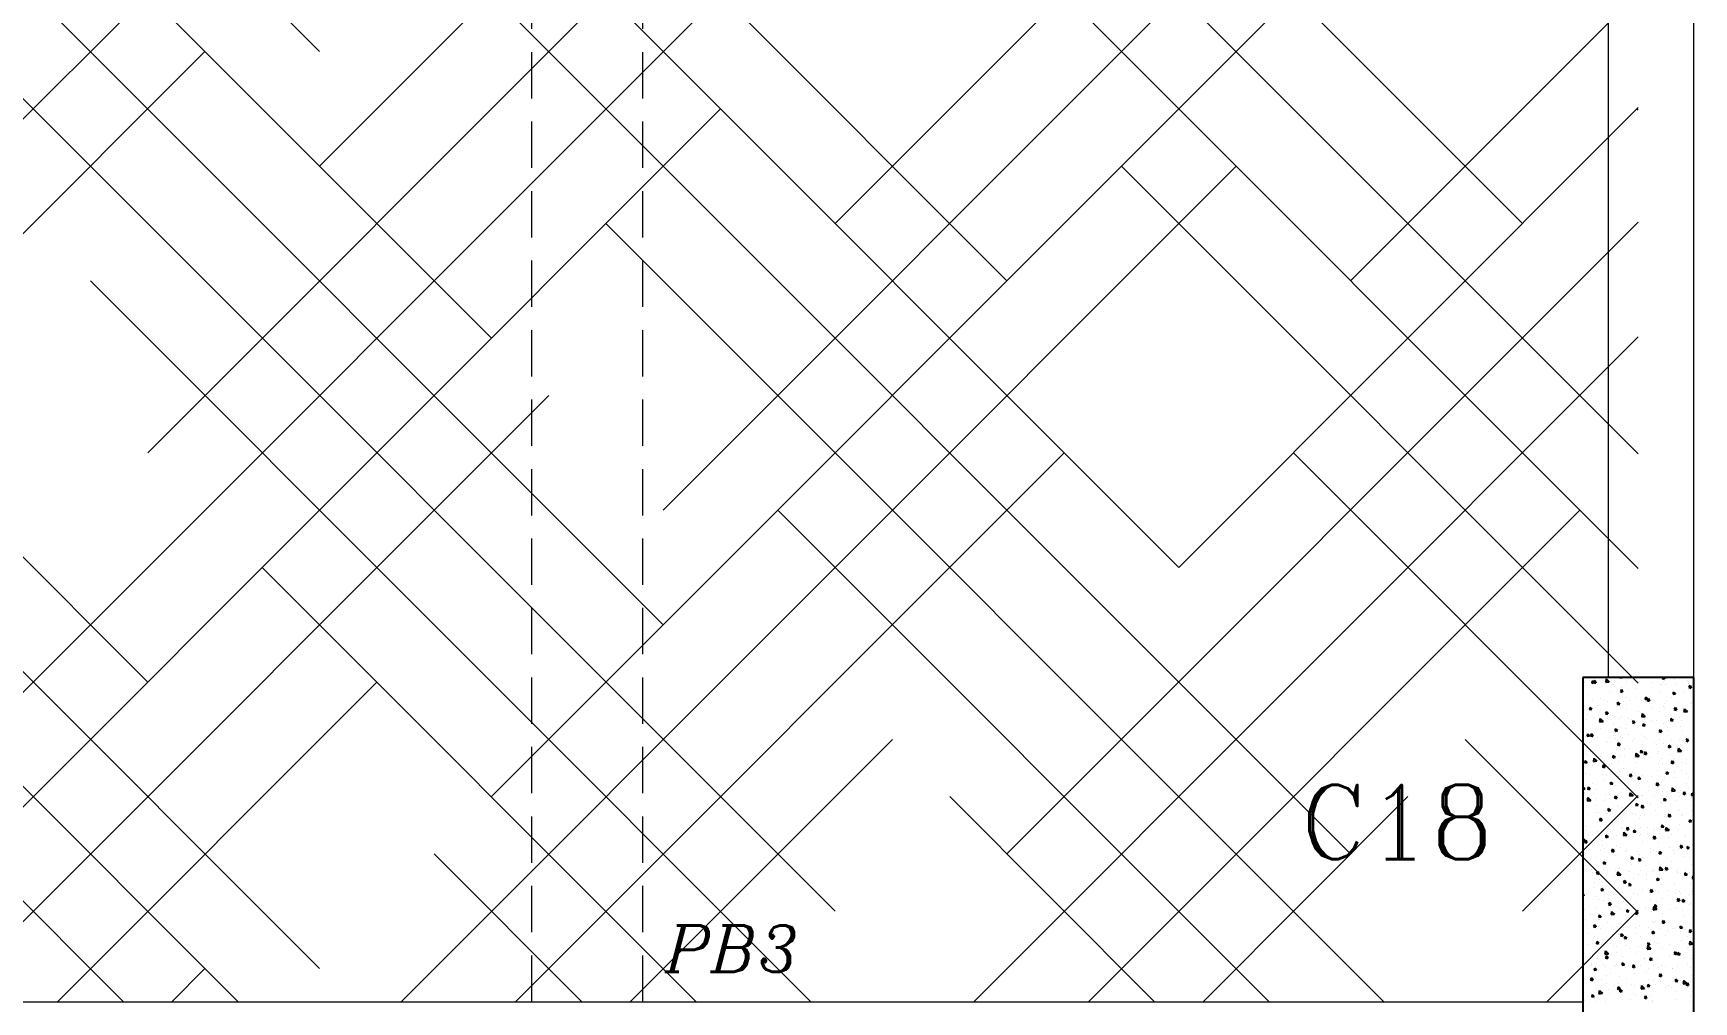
# Model space of a CAD drawing. Header units: millimetres. Extents: x 331487 to 517269, y 198509 to 399936.
# Drawn here: x 410411 to 414895, y 395004 to 397618 of the extents above; entities that cross this region are included whole.
import ezdxf

# ---------------------------------------------------------------- set-up
doc = ezdxf.new("R2010")
doc.units = ezdxf.units.MM
doc.header["$MEASUREMENT"] = 0
doc.linetypes.add('DASHED', pattern=[0.75, 0.5, -0.25])
doc.linetypes.add('DASHED2', pattern=[0.375, 0.25, -0.125])
doc.layers.add('9th_Sunk', color=251, linetype='DASHED', lineweight=5)
doc.layers.add('BEAM', color=1, linetype='Continuous', lineweight=5)
doc.layers.add('COLUMN', color=6, linetype='Continuous')
doc.styles.add('ITALICC', font='italicc', dxfattribs={"height": 0.3})
doc.styles.add('RC', font='romanc.shx', dxfattribs={"height": 200})

msp = doc.modelspace()

# ---------------------------------------------------------------- linework, layer by layer
at = {"layer": '9th_Sunk', "linetype": 'Continuous'}
for p, q in [((411184.3, 397568.2), (409216, 399536.5)), ((411184.3, 397258.8), (413462, 399536.5)), ((414432.6, 397104.1), (412000.2, 399536.5)), ((413040.5, 396949.5), (410565.6, 399424.3)), ((411648.3, 396794.8), (409173.5, 399269.7)), ((412576.4, 397104.1), (414745.1, 399272.9)), ((410720.3, 396485.4), (413195.1, 398960.3)), ((412112.4, 396330.8), (414587.3, 398805.6)), ((414745.1, 396482.2), (412421.7, 398805.6)), ((413504.5, 396176.1), (411029.6, 398650.9)), ((412112.4, 396021.4), (409637.5, 398496.3)), ((410720.3, 395866.7), (408245.4, 398341.6)), ((408864.1, 395866.7), (411339, 398341.6)), ((410256.2, 395712), (412731.1, 398186.9)), ((411648.3, 395557.4), (414123.2, 398032.2)), ((414745.1, 396172.9), (412885.8, 398032.2)), ((413968.5, 395402.7), (411493.7, 397877.5)), ((412576.4, 395248), (410101.5, 397722.9)), ((413968.5, 396949.5), (414745.1, 397726.1)), ((408400.1, 395093.3), (410874.9, 397568.2)), ((411184.3, 395093.3), (408709.4, 397568.2)), ((409857.6, 395004), (412267.1, 397413.5)), ((413504.5, 396176.1), (414745.1, 397416.7)), ((414745.1, 397410.3), (414741.9, 397413.5)), ((411404.4, 395004), (413659.2, 397258.8)), ((414745.1, 395863.5), (413349.8, 397258.8)), ((413040.5, 395402.7), (414745.1, 397107.3)), ((414057.8, 395004), (411957.7, 397104.1)), ((412511, 395004), (410565.6, 396949.5)), ((410964.2, 395004), (409173.5, 396794.8)), ((412951.2, 395004), (414745.1, 396798)), ((410166.9, 395004), (411803, 396640.1)), ((411713.7, 395004), (413195.1, 396485.4)), ((414745.1, 395554.2), (413813.9, 396485.4)), ((413748.5, 395004), (412421.7, 396330.8)), ((413260.5, 395004), (414587.3, 396330.8)), ((412201.7, 395004), (411029.6, 396176.1)), ((410654.9, 395004), (409637.5, 396021.4)), ((410476.3, 395004), (411339, 395866.7)), ((412023.1, 395004), (412731.1, 395712)), ((414745.1, 395244.8), (414277.9, 395712)), ((413439.1, 395004), (412885.8, 395557.4)), ((413569.9, 395004), (414123.2, 395557.4)), ((414432.6, 395248), (414745.1, 395560.5)), ((411892.3, 395004), (411493.7, 395402.7)), ((414498, 395004), (414745.1, 395251.2)), ((410785.7, 395004), (410874.9, 395093.3))]:
    msp.add_line(p, q, dxfattribs=at)
at = {"layer": 'BEAM', "linetype": 'DASHED2', "ltscale": 500}
for p, q in [((411757.6, 395004), (411757.6, 399536.5)), ((412057.6, 395004), (412057.6, 399536.5))]:
    msp.add_line(p, q, dxfattribs=at)
at = {"layer": 'BEAM', "ltscale": 750}
for p, q in [((414665.1, 395879), (414665.1, 399536.5)), ((414895.1, 395879), (414895.1, 399536.5)), ((409070.1, 395004), (411757.6, 395004)), ((411757.6, 395004), (414595.1, 395004))]:
    msp.add_line(p, q, dxfattribs=at)
at = {"layer": 'COLUMN'}
for p, q in [((414595.1, 395879), (414595.1, 394679)), ((414895.1, 395879), (414595.1, 395879)), ((414895.1, 394679), (414895.1, 395879))]:
    msp.add_line(p, q, dxfattribs=at)
at = {"layer": 'COLUMN', "color": 2, "linetype": 'Continuous'}
for p, q in [((414599.4, 395865.5), (414599.4, 395865.5)), ((414614.4, 395872), (414614.4, 395872)), ((414620.4, 395869.8), (414619.9, 395863.8)), ((414619.9, 395863.8), (414626.2, 395865)), ((414620.4, 395869.8), (414626.2, 395865)), ((414627.8, 395870.6), (414624.4, 395865.7)), ((414624.4, 395865.7), (414630.5, 395863.6)), ((414627.1, 395866.5), (414627.1, 395866.5)), ((414627.8, 395870.6), (414630.5, 395863.6)), ((414647.7, 395870.7), (414647.7, 395870.7)), ((414658.6, 395874.9), (414657.2, 395866)), ((414657.2, 395866), (414666.7, 395867.1)), ((414658.6, 395874.9), (414666.7, 395867.1)), ((414661.5, 395878.1), (414661.5, 395878.1)), ((414664, 395867.1), (414664, 395867.1)), ((414677.4, 395859.5), (414677.4, 395859.5)), ((414681, 395869.5), (414681, 395869.5)), ((414695.3, 395879), (414695.1, 395877.7)), ((414695.1, 395877.7), (414701.4, 395878.9)), ((414697.7, 395876.8), (414697.7, 395876.8)), ((414701, 395851.7), (414701, 395851.7)), ((414701.2, 395879), (414701.4, 395878.9)), ((414714.3, 395868.3), (414714.3, 395868.3)), ((414737.1, 395850.5), (414737.1, 395850.5)), ((414747.6, 395867.1), (414747.6, 395867.1)), ((414780.8, 395865.9), (414780.8, 395865.9)), ((414804, 395859.2), (414804, 395859.2)), ((414807.7, 395861), (414807.7, 395861)), ((414811.3, 395879), (414809.7, 395876.7)), ((414809.7, 395876.7), (414815.7, 395874.7)), ((414814.1, 395879), (414815.7, 395874.7)), ((414814.1, 395864.7), (414814.1, 395864.7)), ((414819, 395861.2), (414819, 395861.2)), ((414842.1, 395872.6), (414842.1, 395872.6)), ((414847.4, 395863.4), (414847.4, 395863.4)), ((414878.3, 395871.3), (414878.3, 395871.3)), ((414880.7, 395862.2), (414880.7, 395862.2)), ((414885.6, 395857.3), (414882.2, 395852.4)), ((414882.2, 395852.4), (414888.3, 395850.3)), ((414885.6, 395857.3), (414888.3, 395850.3)), ((414596, 395829.6), (414596, 395829.6)), ((414597.2, 395812.1), (414597.2, 395812.1)), ((414599.3, 395804.6), (414599.3, 395804.6)), ((414610.6, 395833.2), (414610.6, 395833.2)), ((414621.4, 395820.6), (414621.4, 395820.6)), ((414642.4, 395821.3), (414642.4, 395821.3)), ((414654.7, 395819.4), (414654.7, 395819.4)), ((414661.7, 395813.7), (414661.7, 395813.7)), ((414666.5, 395840.2), (414666.5, 395840.2)), ((414688, 395818.2), (414688, 395818.2)), ((414689.4, 395812), (414688.9, 395806)), ((414688.9, 395806), (414695.1, 395807.2)), ((414689.4, 395812), (414695.1, 395807.1)), ((414700.3, 395846.3), (414696.9, 395841.3)), ((414696.9, 395841.3), (414703, 395839.3)), ((414700.3, 395846.3), (414703, 395839.3)), ((414701.4, 395826.1), (414701.4, 395826.1)), ((414706, 395813.9), (414706, 395813.9)), ((414709.4, 395825.2), (414709.4, 395825.2)), ((414714.8, 395847.2), (414714.8, 395847.2)), ((414721.3, 395817), (414721.3, 395817)), ((414740.4, 395825.4), (414740.4, 395825.4)), ((414754.6, 395815.7), (414754.6, 395815.7)), ((414764.6, 395825.8), (414764.1, 395819.9)), ((414764.1, 395819.9), (414770.3, 395821)), ((414764.6, 395825.8), (414770.3, 395821)), ((414765.9, 395827.8), (414765.9, 395827.8)), ((414769, 395821.1), (414769, 395821.1)), ((414772.8, 395822), (414769.4, 395817)), ((414769.4, 395817), (414775.5, 395815)), ((414772.8, 395822), (414775.5, 395815)), ((414776.6, 395824.2), (414776.6, 395824.2)), ((414787.9, 395814.5), (414787.9, 395814.5)), ((414805.5, 395840.2), (414805.5, 395840.2)), ((414816.7, 395807.9), (414816.7, 395807.9)), ((414821.2, 395813.3), (414821.2, 395813.3)), ((414836, 395824.9), (414836, 395824.9)), ((414839.8, 395839.7), (414839.3, 395833.7)), ((414839.3, 395833.7), (414845.6, 395834.9)), ((414839.8, 395839.7), (414845.6, 395834.9)), ((414847.1, 395834.7), (414847.1, 395834.7)), ((414854.5, 395812.1), (414854.5, 395812.1)), ((414870.1, 395841.8), (414870.1, 395841.8)), ((414881.6, 395846.3), (414881.6, 395846.3)), ((414886.6, 395808.4), (414886.6, 395808.4)), ((414887.8, 395810.9), (414887.8, 395810.9)), ((414604.2, 395766.7), (414604.2, 395766.7)), ((414608.3, 395779.8), (414608.3, 395779.8)), ((414614.2, 395798.1), (414613.6, 395792.1)), ((414613.6, 395792.1), (414619.9, 395793.3)), ((414614.2, 395798.1), (414619.9, 395793.3)), ((414627.8, 395770.1), (414627.8, 395770.1)), ((414635.4, 395803.3), (414635.4, 395803.3)), ((414638.7, 395778.3), (414638.7, 395778.3)), ((414642, 395768.2), (414640.6, 395759.3)), ((414640.6, 395759.3), (414650.1, 395760.4)), ((414642, 395768.2), (414650.1, 395760.4)), ((414652.4, 395763), (414652.4, 395763)), ((414660, 395786.6), (414656.7, 395781.6)), ((414656.7, 395781.6), (414662.7, 395779.6)), ((414659.4, 395760.4), (414659.4, 395760.4)), ((414660, 395786.6), (414662.7, 395779.6)), ((414661.1, 395768.9), (414661.1, 395768.9)), ((414674.8, 395777), (414674.8, 395777)), ((414687.4, 395801.2), (414687.4, 395801.2)), ((414694.4, 395767.7), (414694.4, 395767.7)), ((414699.1, 395772.8), (414699.1, 395772.8)), ((414712.5, 395793.8), (414712.5, 395793.8)), ((414719.4, 395766.9), (414719.4, 395766.9)), ((414727.7, 395766.4), (414727.7, 395766.4)), ((414732.5, 395762.3), (414729.2, 395757.3)), ((414732.5, 395762.3), (414735.2, 395755.3)), ((414745.4, 395787.6), (414745.4, 395787.6)), ((414756, 395781.4), (414754.6, 395772.5)), ((414754.6, 395772.5), (414764.1, 395773.6)), ((414756, 395781.4), (414764.1, 395773.6)), ((414761, 395765.2), (414761, 395765.2)), ((414763.6, 395774.4), (414763.6, 395774.4)), ((414779, 395762.7), (414779, 395762.7)), ((414779.9, 395799.1), (414779.9, 395799.1)), ((414784.8, 395761.3), (414784.8, 395761.3)), ((414794.3, 395764), (414794.3, 395764)), ((414803.3, 395786.8), (414803.3, 395786.8)), ((414814, 395800.9), (414814, 395800.9)), ((414816, 395797.9), (414816, 395797.9)), ((414819.3, 395772.8), (414819.3, 395772.8)), ((414827.6, 395762.8), (414827.6, 395762.8)), ((414833.5, 395768), (414833, 395762)), ((414833, 395762), (414839.3, 395763.2)), ((414833.5, 395768), (414839.3, 395763.2)), ((414845.3, 395797.6), (414842, 395792.7)), ((414842, 395792.7), (414848, 395790.6)), ((414845.3, 395797.6), (414848, 395790.6)), ((414846, 395766.6), (414846, 395766.6)), ((414855.4, 395771.6), (414855.4, 395771.6)), ((414860.9, 395761.6), (414860.9, 395761.6)), ((414867.8, 395788.4), (414867.8, 395788.4)), ((414869.9, 395794.7), (414868.6, 395785.8)), ((414868.6, 395785.8), (414878.1, 395786.9)), ((414869.9, 395794.7), (414878.1, 395786.9)), ((414894.2, 395760.4), (414894.2, 395760.4)), ((414602.1, 395719.4), (414602.1, 395719.4)), ((414606.1, 395726.5), (414606.1, 395726.5)), ((414607.9, 395726.4), (414607.4, 395720.4)), ((414607.4, 395720.4), (414613.6, 395721.5)), ((414607.9, 395726.4), (414613.6, 395721.5)), ((414619.8, 395726.9), (414616.4, 395722)), ((414616.4, 395722), (414622.4, 395719.9)), ((414619.8, 395726.9), (414622.4, 395719.9)), ((414635.3, 395718.2), (414635.3, 395718.2)), ((414643.7, 395740.4), (414643.7, 395740.4)), ((414668.6, 395716.9), (414668.6, 395716.9)), ((414678.1, 395752), (414678.1, 395752)), ((414683.1, 395740.2), (414682.6, 395734.3)), ((414682.6, 395734.3), (414688.8, 395735.4)), ((414683.1, 395740.2), (414688.9, 395735.4)), ((414696.8, 395719.4), (414696.8, 395719.4)), ((414697.4, 395742.9), (414697.4, 395742.9)), ((414701.9, 395715.7), (414701.9, 395715.7)), ((414710.3, 395740.5), (414710.3, 395740.5)), ((414714.3, 395750.7), (414714.3, 395750.7)), ((414717.6, 395725.7), (414717.6, 395725.7)), ((414729.2, 395757.3), (414735.2, 395755.3)), ((414753.7, 395724.4), (414753.7, 395724.4)), ((414758.3, 395754.1), (414757.8, 395748.1)), ((414757.8, 395748.1), (414764.1, 395749.3)), ((414758.3, 395754.1), (414764.1, 395749.3)), ((414761.4, 395721), (414761.4, 395721)), ((414801, 395733.4), (414801, 395733.4)), ((414805.1, 395738), (414801.7, 395733)), ((414801.7, 395733), (414807.7, 395731)), ((414805.1, 395738), (414807.7, 395731)), ((414814.5, 395754.5), (414814.5, 395754.5)), ((414824, 395742.6), (414824, 395742.6)), ((414824.3, 395735), (414824.3, 395735)), ((414858.7, 395746.5), (414858.7, 395746.5)), ((414865.6, 395735), (414865.6, 395735)), ((414894.9, 395745.2), (414894.9, 395745.2)), ((414602.8, 395708.8), (414602.8, 395708.8)), ((414603.8, 395673.1), (414603.8, 395673.1)), ((414612.6, 395703.6), (414612.6, 395703.6)), ((414615.8, 395678.5), (414615.8, 395678.5)), ((414652, 395677.3), (414652, 395677.3)), ((414657.2, 395707), (414657.2, 395707)), ((414662.4, 395704.7), (414662.4, 395704.7)), ((414683.1, 395714.1), (414683.1, 395714.1)), ((414692.3, 395702.6), (414688.9, 395697.6)), ((414688.9, 395697.6), (414695, 395695.6)), ((414692.3, 395702.6), (414695, 395695.6)), ((414707.4, 395684.6), (414707.4, 395684.6)), ((414708, 395687.1), (414708, 395687.1)), ((414722.6, 395687.8), (414722.6, 395687.8)), ((414729.4, 395708.5), (414729.4, 395708.5)), ((414735.2, 395714.5), (414735.2, 395714.5)), ((414739.4, 395674.7), (414738.1, 395665.8)), ((414739.4, 395674.7), (414747.5, 395666.9)), ((414752.1, 395682.4), (414751.5, 395676.4)), ((414751.5, 395676.4), (414757.8, 395677.6)), ((414752.1, 395682.4), (414757.8, 395677.6)), ((414757, 395699.4), (414757, 395699.4)), ((414764.8, 395678.3), (414761.4, 395673.3)), ((414761.4, 395673.3), (414767.5, 395671.3)), ((414764.8, 395678.3), (414767.5, 395671.3)), ((414768.5, 395713.3), (414768.5, 395713.3)), ((414789.1, 395704.4), (414789.1, 395704.4)), ((414793.2, 395698.1), (414793.2, 395698.1)), ((414796.5, 395673.1), (414796.5, 395673.1)), ((414798.8, 395680), (414798.8, 395680)), ((414801.8, 395712.1), (414801.8, 395712.1)), ((414812.2, 395701.1), (414812.2, 395701.1)), ((414827.3, 395696.3), (414826.7, 395690.3)), ((414826.7, 395690.3), (414833, 395691.4)), ((414827.3, 395696.3), (414833, 395691.4)), ((414832.6, 395671.8), (414832.6, 395671.8)), ((414834.1, 395684.3), (414834.1, 395684.3)), ((414835.1, 395710.9), (414835.1, 395710.9)), ((414853.4, 395688), (414852, 395679.1)), ((414852, 395679.1), (414861.5, 395680.2)), ((414853.4, 395688), (414861.5, 395680.2)), ((414856, 395708.2), (414856, 395708.2)), ((414863.3, 395681.6), (414863.3, 395681.6)), ((414863.7, 395708.6), (414863.7, 395708.6)), ((414868.4, 395709.6), (414868.4, 395709.6)), ((414877.6, 395713.6), (414874.2, 395708.6)), ((414874.2, 395708.7), (414880.3, 395706.6)), ((414877.6, 395713.6), (414880.3, 395706.6)), ((414601.6, 395654.6), (414601.1, 395648.7)), ((414601.1, 395648.7), (414607.4, 395649.8)), ((414601.6, 395654.6), (414607.4, 395649.8)), ((414609.1, 395668), (414609.1, 395668)), ((414612.8, 395650.5), (414612.8, 395650.5)), ((414620.8, 395640.7), (414620.8, 395640.7)), ((414625.5, 395661.4), (414624.1, 395652.5)), ((414624.1, 395652.5), (414633.6, 395653.7)), ((414625.5, 395661.4), (414633.6, 395653.7)), ((414642.4, 395666.8), (414642.4, 395666.8)), ((414652, 395642.9), (414648.7, 395637.9)), ((414648.7, 395637.9), (414654.7, 395635.9)), ((414652, 395642.9), (414654.7, 395635.9)), ((414654.9, 395653.6), (414654.9, 395653.6)), ((414655.3, 395652.2), (414655.3, 395652.2)), ((414672.4, 395646.4), (414672.4, 395646.4)), ((414675.7, 395665.6), (414675.7, 395665.6)), ((414676.8, 395668.5), (414676.3, 395662.5)), ((414676.3, 395662.5), (414682.6, 395663.7)), ((414676.8, 395668.5), (414682.6, 395663.7)), ((414691.4, 395651), (414691.4, 395651)), ((414694.6, 395666), (414694.6, 395666)), ((414694.7, 395625.9), (414694.7, 395625.9)), ((414705.8, 395633.7), (414705.8, 395633.7)), ((414709, 395664.4), (414709, 395664.4)), ((414717.4, 395626.3), (414717.4, 395626.3)), ((414738.1, 395665.8), (414747.6, 395666.9)), ((414739.4, 395650.2), (414739.4, 395650.2)), ((414742.3, 395663.2), (414742.3, 395663.2)), ((414759.1, 395667.6), (414759.1, 395667.6)), ((414762, 395661.5), (414762, 395661.5)), ((414775.5, 395662), (414775.5, 395662)), ((414796.5, 395626.6), (414796.5, 395626.6)), ((414799.1, 395646.1), (414799.1, 395646.1)), ((414801.4, 395635.2), (414801.4, 395635.2)), ((414808.8, 395660.7), (414808.8, 395660.7)), ((414810, 395647.7), (414810, 395647.7)), ((414837.3, 395653.9), (414833.9, 395649)), ((414833.9, 395649), (414840, 395646.9)), ((414835.9, 395646.8), (414835.9, 395646.8)), ((414837.3, 395653.9), (414840, 395646.9)), ((414842.1, 395659.5), (414842.1, 395659.5)), ((414844.1, 395626), (414844.1, 395626)), ((414861.1, 395628.2), (414861.1, 395628.2)), ((414866, 395649.9), (414866, 395649.9)), ((414872, 395645.5), (414872, 395645.5)), ((414875.4, 395658.3), (414875.4, 395658.3)), ((414595.3, 395582.9), (414595.1, 395580.6)), ((414595.3, 395582.9), (414601.1, 395578.1)), ((414601.6, 395619.7), (414601.6, 395619.7)), ((414611.7, 395583.2), (414608.4, 395578.2)), ((414611.7, 395583.2), (414614.4, 395576.2)), ((414615.5, 395617.5), (414615.5, 395617.5)), ((414622.8, 395592.2), (414622.8, 395592.2)), ((414648.8, 395616.3), (414648.8, 395616.3)), ((414652.7, 395600.2), (414652.7, 395600.2)), ((414660.3, 395614.4), (414660.3, 395614.4)), ((414670.6, 395596.8), (414670, 395590.8)), ((414670, 395590.8), (414676.3, 395592)), ((414670.6, 395596.8), (414676.3, 395592)), ((414682.1, 395615.1), (414682.1, 395615.1)), ((414682.4, 395588.1), (414682.4, 395588.1)), ((414692.3, 395612.6), (414692.3, 395612.6)), ((414699.7, 395588.1), (414699.7, 395588.1)), ((414703.5, 395580.3), (414703.5, 395580.3)), ((414715.4, 395613.9), (414715.4, 395613.9)), ((414724.5, 395618.6), (414721.2, 395613.6)), ((414721.2, 395613.6), (414727.2, 395611.6)), ((414724.5, 395618.6), (414727.2, 395611.6)), ((414730.9, 395624.7), (414730.9, 395624.7)), ((414734.2, 395599.6), (414734.2, 395599.6)), ((414745.2, 395604.7), (414751.5, 395605.8)), ((414745.8, 395610.7), (414745.3, 395604.7)), ((414745.8, 395610.7), (414751.5, 395605.8)), ((414748.7, 395612.7), (414748.7, 395612.7)), ((414749.4, 395591.9), (414749.4, 395591.9)), ((414756.9, 395614.2), (414756.9, 395614.2)), ((414770.3, 395598.3), (414770.3, 395598.3)), ((414781.9, 395611.4), (414781.9, 395611.4)), ((414797, 395594.2), (414793.7, 395589.3)), ((414793.7, 395589.3), (414799.7, 395587.2)), ((414797, 395594.2), (414799.7, 395587.2)), ((414807.7, 395594.3), (414807.7, 395594.3)), ((414809.1, 395587.8), (414809.1, 395587.8)), ((414815.2, 395610.2), (414815.2, 395610.2)), ((414821, 395624.5), (414820.5, 395618.6)), ((414820.5, 395618.6), (414826.7, 395619.7)), ((414821, 395624.5), (414826.7, 395619.7)), ((414836.8, 395581.2), (414835.5, 395572.3)), ((414836.8, 395581.2), (414845, 395573.5)), ((414840.9, 395608.9), (414840.9, 395608.9)), ((414848.5, 395609), (414848.5, 395609)), ((414875.3, 395620.5), (414875.3, 395620.5)), ((414876, 395591.6), (414876, 395591.6)), ((414880.3, 395582.6), (414880.3, 395582.6)), ((414881.8, 395607.8), (414881.8, 395607.8)), ((414595.1, 395577), (414601.1, 395578.1)), ((414598, 395540.9), (414598, 395540.9)), ((414599.3, 395566.3), (414599.3, 395566.3)), ((414600.8, 395568.2), (414600.8, 395568.2)), ((414608.9, 395554.7), (414607.5, 395545.8)), ((414607.5, 395545.8), (414617, 395546.9)), ((414608.4, 395578.2), (414614.4, 395576.2)), ((414608.9, 395554.7), (414617, 395546.9)), ((414623, 395565.6), (414623, 395565.6)), ((414629.1, 395577.5), (414629.1, 395577.5)), ((414632.4, 395552.5), (414632.4, 395552.5)), ((414650.4, 395546.8), (414650.4, 395546.8)), ((414656.3, 395564.4), (414656.3, 395564.4)), ((414668.6, 395551.2), (414668.6, 395551.2)), ((414684.3, 395558.9), (414680.9, 395553.9)), ((414680.9, 395553.9), (414687, 395551.9)), ((414684.3, 395558.9), (414687, 395551.9)), ((414689.6, 395563.1), (414689.6, 395563.1)), ((414690.1, 395559.2), (414690.1, 395559.2)), ((414722.9, 395568), (414721.5, 395559.1)), ((414721.5, 395559.1), (414731, 395560.2)), ((414722.9, 395568), (414731, 395560.2)), ((414722.9, 395561.9), (414722.9, 395561.9)), ((414727.4, 395567.9), (414727.4, 395567.9)), ((414739.5, 395538.9), (414739, 395533)), ((414739.2, 395561.7), (414739.2, 395561.7)), ((414739.5, 395538.9), (414745.2, 395534.1)), ((414754.6, 395560.8), (414754.6, 395560.8)), ((414756.2, 395560.7), (414756.2, 395560.7)), ((414773.6, 395573.3), (414773.6, 395573.3)), ((414778.6, 395535.4), (414778.6, 395535.4)), ((414789.4, 395559.5), (414789.4, 395559.5)), ((414794.3, 395573.2), (414794.3, 395573.2)), ((414805.4, 395541), (414805.4, 395541)), ((414809.8, 395572), (414809.8, 395572)), ((414813.1, 395547), (414813.1, 395547)), ((414814.7, 395552.8), (414814.2, 395546.8)), ((414814.2, 395546.8), (414820.5, 395548)), ((414814.7, 395552.8), (414820.5, 395548)), ((414822.7, 395558.3), (414822.7, 395558.3)), ((414835.5, 395572.3), (414845, 395573.4)), ((414849.2, 395545.7), (414849.2, 395545.7)), ((414854.1, 395567.6), (414854.1, 395567.6)), ((414856, 395557.1), (414856, 395557.1)), ((414858.8, 395574.9), (414858.8, 395574.9)), ((414869.6, 395569.9), (414866.2, 395564.9)), ((414866.2, 395564.9), (414872.2, 395562.9)), ((414869.6, 395569.9), (414872.2, 395562.9)), ((414889.3, 395555.9), (414889.3, 395555.9)), ((414889.9, 395566.7), (414889.4, 395560.7)), ((414889.4, 395560.7), (414895.1, 395561.8)), ((414889.9, 395566.7), (414895.1, 395562.3)), ((414596.7, 395515.5), (414596.7, 395515.5)), ((414597.1, 395512.9), (414597.1, 395512.9)), ((414610.8, 395509.9), (414610.8, 395509.9)), ((414630, 395514.2), (414630, 395514.2)), ((414632.8, 395533.9), (414632.8, 395533.9)), ((414637.4, 395514.6), (414637.4, 395514.6)), ((414644, 395499.2), (414640.6, 395494.2)), ((414640.6, 395494.2), (414646.7, 395492.2)), ((414644, 395499.2), (414646.7, 395492.2)), ((414648.2, 395493.5), (414648.2, 395493.5)), ((414663.3, 395513), (414663.3, 395513)), ((414664.3, 395525.1), (414663.8, 395519.1)), ((414663.8, 395519.1), (414670, 395520.2)), ((414664.3, 395525.1), (414670, 395520.2)), ((414671.9, 395526.2), (414671.9, 395526.2)), ((414687.8, 395505.9), (414687.8, 395505.9)), ((414692.5, 395529.8), (414692.5, 395529.8)), ((414696.6, 395511.8), (414696.6, 395511.8)), ((414701.3, 395526.9), (414701.3, 395526.9)), ((414708, 395524.9), (414708, 395524.9)), ((414711.3, 395499.9), (414711.3, 395499.9)), ((414729.9, 395510.6), (414729.9, 395510.6)), ((414737.5, 395509.6), (414737.5, 395509.6)), ((414739, 395533), (414745.2, 395534.1)), ((414747.5, 395498.6), (414747.5, 395498.6)), ((414752.4, 395507.5), (414752.4, 395507.5)), ((414756.8, 395534.6), (414753.4, 395529.6)), ((414753.4, 395529.6), (414759.5, 395527.6)), ((414756.8, 395534.6), (414759.5, 395527.5)), ((414759.4, 395533.6), (414759.4, 395533.6)), ((414763.2, 395509.4), (414763.2, 395509.4)), ((414792, 395519.9), (414792, 395519.9)), ((414796.5, 395508.2), (414796.5, 395508.2)), ((414818, 395509.1), (414818, 395509.1)), ((414819.1, 395529.5), (414819.1, 395529.5)), ((414829.3, 395510.2), (414825.9, 395505.2)), ((414825.9, 395505.2), (414832, 395503.2)), ((414829.3, 395510.2), (414832, 395503.2)), ((414829.8, 395506.9), (414829.8, 395506.9)), ((414852.5, 395520.7), (414852.5, 395520.7)), ((414856.5, 395521.5), (414856.5, 395521.5)), ((414863.1, 395505.7), (414863.1, 395505.7)), ((414864.1, 395509.3), (414864.1, 395509.3)), ((414883.7, 395495), (414883.1, 395489)), ((414883.7, 395495), (414889.4, 395490.1)), ((414886, 395533.3), (414886, 395533.3)), ((414888.6, 395519.4), (414888.6, 395519.4)), ((414891.9, 395494.4), (414891.9, 395494.4)), ((414603.1, 395464.9), (414603.1, 395464.9)), ((414606.3, 395477.8), (414606.3, 395477.8)), ((414609.6, 395452.7), (414609.6, 395452.7)), ((414620.8, 395451.6), (414620.8, 395451.6)), ((414636.4, 395463.7), (414636.4, 395463.7)), ((414642.8, 395475.6), (414642.8, 395475.6)), ((414645.7, 395451.5), (414645.7, 395451.5)), ((414658, 395453.3), (414657.5, 395447.4)), ((414657.5, 395447.4), (414663.7, 395448.5)), ((414658, 395453.3), (414663.8, 395448.5)), ((414669.7, 395462.5), (414669.7, 395462.5)), ((414676.9, 395488.3), (414676.9, 395488.3)), ((414685.6, 395452.5), (414685.6, 395452.5)), ((414699, 395473.6), (414699, 395473.6)), ((414702.5, 395471.4), (414702.5, 395471.4)), ((414703, 395461.3), (414703, 395461.3)), ((414706.3, 395461.2), (414704.9, 395452.4)), ((414704.9, 395452.4), (414714.4, 395453.5)), ((414706.3, 395461.3), (414714.4, 395453.5)), ((414716.5, 395474.9), (414713.2, 395469.9)), ((414713.2, 395469.9), (414719.2, 395467.9)), ((414716.3, 395462), (414716.3, 395462)), ((414716.5, 395474.9), (414719.2, 395467.9)), ((414733.2, 395467.2), (414732.7, 395461.2)), ((414732.7, 395461.2), (414739, 395462.4)), ((414733.2, 395467.2), (414739, 395462.4)), ((414736.3, 395460.1), (414736.3, 395460.1)), ((414747.5, 395451.3), (414747.5, 395451.3)), ((414750.1, 395454.1), (414750.1, 395454.1)), ((414750.8, 395473.6), (414750.8, 395473.6)), ((414769.4, 395475.3), (414769.4, 395475.3)), ((414769.6, 395458.9), (414769.6, 395458.9)), ((414789, 395450.5), (414785.7, 395445.6)), ((414785.7, 395445.6), (414791.7, 395443.5)), ((414786.9, 395472.3), (414786.9, 395472.3)), ((414789, 395450.5), (414791.7, 395443.5)), ((414789.8, 395466.5), (414789.8, 395466.5)), ((414790.2, 395447.3), (414790.2, 395447.3)), ((414802.9, 395457.6), (414802.9, 395457.6)), ((414803.2, 395487.6), (414803.2, 395487.6)), ((414808.4, 395481.1), (414807.9, 395475.1)), ((414807.9, 395475.1), (414814.2, 395476.3)), ((414808.4, 395481.1), (414814.2, 395476.3)), ((414820.3, 395474.5), (414818.9, 395465.6)), ((414818.9, 395465.6), (414828.4, 395466.7)), ((414820.3, 395474.5), (414828.4, 395466.7)), ((414826.4, 395446), (414826.4, 395446)), ((414829.1, 395471.1), (414829.1, 395471.1)), ((414836.2, 395456.4), (414836.2, 395456.4)), ((414854.3, 395468.1), (414854.3, 395468.1)), ((414857.5, 395482.8), (414857.5, 395482.8)), ((414869.5, 395455.2), (414869.5, 395455.2)), ((414874.1, 395451), (414874.1, 395451)), ((414883.1, 395489), (414889.4, 395490.1)), ((414893.9, 395480.5), (414893.9, 395480.5)), ((414595.1, 395445.3), (414600.5, 395440.2)), ((414595.1, 395439.6), (414600.5, 395440.2)), ((414603.7, 395439.5), (414600.4, 395434.5)), ((414600.4, 395434.5), (414606.4, 395432.5)), ((414603.7, 395439.5), (414606.4, 395432.5)), ((414610.6, 395413), (414610.6, 395413)), ((414614.6, 395414.9), (414614.6, 395414.9)), ((414643.9, 395411.8), (414643.9, 395411.8)), ((414645.9, 395440.1), (414645.9, 395440.1)), ((414649, 395426.4), (414649, 395426.4)), ((414652.8, 395417.2), (414652.8, 395417.2)), ((414676.3, 395415.2), (414672.9, 395410.2)), ((414672.9, 395410.2), (414678.9, 395408.2)), ((414676.3, 395415.2), (414678.9, 395408.2)), ((414677.2, 395410.6), (414677.2, 395410.6)), ((414685.2, 395425.1), (414685.2, 395425.1)), ((414696.7, 395420.2), (414696.7, 395420.2)), ((414710.5, 395409.4), (414710.5, 395409.4)), ((414712.5, 395413.1), (414712.5, 395413.1)), ((414743.8, 395408.1), (414743.8, 395408.1)), ((414747.8, 395400.7), (414747.8, 395400.7)), ((414755.8, 395435.7), (414755.8, 395435.7)), ((414777.1, 395406.9), (414777.1, 395406.9)), ((414779.4, 395416.9), (414779.4, 395416.9)), ((414787.5, 395413.1), (414787.5, 395413.1)), ((414795.2, 395409.4), (414795.2, 395409.4)), ((414800.9, 395434.2), (414800.9, 395434.2)), ((414802.2, 395409.4), (414801.6, 395403.4)), ((414801.6, 395403.4), (414807.9, 395404.5)), ((414802.2, 395409.4), (414807.9, 395404.5)), ((414810.4, 395405.7), (414810.4, 395405.7)), ((414829.7, 395420.9), (414829.7, 395420.9)), ((414839.1, 395412.8), (414839.1, 395412.8)), ((414843.7, 395404.5), (414843.7, 395404.5)), ((414852, 395414.7), (414852, 395414.7)), ((414861.5, 395426.2), (414858.2, 395421.2)), ((414858.2, 395421.2), (414864.2, 395419.2)), ((414861.5, 395426.2), (414864.2, 395419.2)), ((414865.8, 395419.7), (414865.8, 395419.7)), ((414877.4, 395423.2), (414876.9, 395417.3)), ((414876.9, 395417.3), (414883.1, 395418.4)), ((414877, 395403.3), (414877, 395403.3)), ((414877.4, 395423.2), (414883.1, 395418.4)), ((414891.7, 395427.1), (414891.7, 395427.1)), ((414617.7, 395361.7), (414617.7, 395361.7)), ((414630.9, 395393.3), (414630.9, 395393.3)), ((414643.7, 395386.7), (414643.7, 395386.7)), ((414651, 395360.4), (414651, 395360.4)), ((414651.7, 395381.6), (414651.2, 395375.6)), ((414651.2, 395375.6), (414657.5, 395376.8)), ((414651.7, 395381.6), (414657.5, 395376.8)), ((414654, 395388.5), (414654, 395388.5)), ((414662.8, 395358.9), (414662.8, 395358.9)), ((414683.3, 395399.1), (414683.3, 395399.1)), ((414684.3, 395359.2), (414684.3, 395359.2)), ((414688.5, 395400.1), (414688.5, 395400.1)), ((414693.5, 395362.2), (414693.5, 395362.2)), ((414694.5, 395366.8), (414694.5, 395366.8)), ((414717.6, 395358), (414717.6, 395358)), ((414724.6, 395398.8), (414724.6, 395398.8)), ((414727, 395395.5), (414726.4, 395389.5)), ((414726.4, 395389.5), (414732.7, 395390.7)), ((414727, 395395.5), (414732.7, 395390.7)), ((414727.9, 395373.8), (414727.9, 395373.8)), ((414748.8, 395390.8), (414745.4, 395385.9)), ((414745.4, 395385.9), (414751.5, 395383.8)), ((414748.8, 395390.8), (414751.5, 395383.8)), ((414750.8, 395356.8), (414750.8, 395356.8)), ((414757.5, 395393), (414757.5, 395393)), ((414764.1, 395372.5), (414764.1, 395372.5)), ((414785.2, 395359.7), (414785.2, 395359.7)), ((414789.4, 395358.6), (414789.4, 395358.6)), ((414798.7, 395380.8), (414798.7, 395380.8)), ((414803.7, 395367.8), (414802.4, 395358.9)), ((414802.4, 395358.9), (414811.9, 395360)), ((414803.7, 395367.8), (414811.8, 395360)), ((414821.3, 395366.5), (414817.9, 395361.5)), ((414817.9, 395361.5), (414824, 395359.5)), ((414821.3, 395366.5), (414824, 395359.5)), ((414834.6, 395383.1), (414834.6, 395383.1)), ((414849.8, 395361.3), (414849.8, 395361.3)), ((414869.1, 395394.6), (414869.1, 395394.6)), ((414874.1, 395356.8), (414874.1, 395356.8)), ((414884.1, 395392.7), (414884.1, 395392.7)), ((414889.4, 395373.7), (414889.4, 395373.7)), ((414595.9, 395355.1), (414595.9, 395355.1)), ((414622.9, 395351.7), (414622.9, 395351.7)), ((414624.1, 395311.2), (414624.1, 395311.2)), ((414626.2, 395326.7), (414626.2, 395326.7)), ((414636, 395355.5), (414632.6, 395350.5)), ((414632.6, 395350.5), (414638.7, 395348.5)), ((414636, 395355.5), (414638.7, 395348.5)), ((414640.9, 395335), (414640.9, 395335)), ((414641.4, 395333.3), (414641.4, 395333.3)), ((414662.3, 395325.4), (414662.3, 395325.4)), ((414681.1, 395345.7), (414681.1, 395345.7)), ((414689.8, 395354.5), (414688.4, 395345.6)), ((414688.4, 395345.6), (414697.9, 395346.7)), ((414689.8, 395354.5), (414697.9, 395346.7)), ((414692.2, 395313.4), (414692.2, 395313.4)), ((414708.5, 395331.1), (414705.2, 395326.2)), ((414705.2, 395326.2), (414711.2, 395324.1)), ((414708.5, 395331.1), (414711.2, 395324.1)), ((414720.1, 395317.8), (414726.4, 395318.9)), ((414720.7, 395323.8), (414720.2, 395317.8)), ((414720.7, 395323.8), (414726.4, 395318.9)), ((414722.5, 395354.8), (414722.5, 395354.8)), ((414732.9, 395335.9), (414732.9, 395335.9)), ((414745.6, 395347.3), (414745.6, 395347.3)), ((414767.4, 395347.5), (414767.4, 395347.5)), ((414767.5, 395334.7), (414767.5, 395334.7)), ((414784.1, 395355.6), (414784.1, 395355.6)), ((414795.9, 395337.6), (414795.4, 395331.7)), ((414795.4, 395331.7), (414801.6, 395332.8)), ((414795.9, 395337.6), (414801.6, 395332.8)), ((414796.4, 395327.4), (414796.4, 395327.4)), ((414803.5, 395346.2), (414803.5, 395346.2)), ((414806.8, 395321.2), (414806.8, 395321.2)), ((414817.4, 395354.4), (414817.4, 395354.4)), ((414843, 395319.9), (414843, 395319.9)), ((414849.1, 395354.5), (414849.1, 395354.5)), ((414850.7, 395353.1), (414850.7, 395353.1)), ((414871.1, 395351.5), (414870.6, 395345.5)), ((414870.6, 395345.5), (414876.9, 395346.7)), ((414871.1, 395351.5), (414876.9, 395346.7)), ((414884, 395351.9), (414884, 395351.9)), ((414887.2, 395320.4), (414887.2, 395320.4)), ((414893.8, 395342.2), (414890.4, 395337.2)), ((414890.4, 395337.2), (414895.1, 395335.6)), ((414893.8, 395342.2), (414895.1, 395338.7)), ((414894.1, 395334.4), (414894.1, 395334.4)), ((414595.7, 395295.8), (414595.1, 395294.9)), ((414595.1, 395289.9), (414598.4, 395288.8)), ((414595.7, 395295.8), (414598.4, 395288.8)), ((414605.9, 395296.8), (414605.9, 395296.8)), ((414631.2, 395288.8), (414631.2, 395288.8)), ((414639.1, 395279.9), (414639.1, 395279.9)), ((414645.5, 395309.9), (414644.9, 395303.9)), ((414644.9, 395303.9), (414651.2, 395305.1)), ((414645.5, 395309.9), (414651.2, 395305.1)), ((414650.9, 395276.6), (414650.9, 395276.6)), ((414657.4, 395309.9), (414657.4, 395309.9)), ((414668.2, 395271.5), (414664.9, 395266.5)), ((414664.9, 395266.5), (414670.9, 395264.5)), ((414665.6, 395300.4), (414665.6, 395300.4)), ((414668.2, 395271.5), (414670.9, 395264.5)), ((414672.8, 395300.6), (414672.8, 395300.6)), ((414678.8, 395292.3), (414678.8, 395292.3)), ((414690.7, 395308.7), (414690.7, 395308.7)), ((414701.8, 395299.1), (414701.8, 395299.1)), ((414705.1, 395274), (414705.1, 395274)), ((414724, 395307.5), (414724, 395307.5)), ((414732.5, 395296.5), (414732.5, 395296.5)), ((414741.2, 395272.8), (414741.2, 395272.8)), ((414743.3, 395293.9), (414743.3, 395293.9)), ((414757.2, 395306.3), (414757.2, 395306.3)), ((414772.4, 395309.6), (414772.4, 395309.6)), ((414777.5, 395276.4), (414777.5, 395276.4)), ((414781, 395306.8), (414777.7, 395301.8)), ((414777.7, 395301.8), (414783.7, 395299.8)), ((414781, 395306.8), (414783.7, 395299.8)), ((414783, 395306.3), (414783, 395306.3)), ((414790.5, 395305.1), (414790.5, 395305.1)), ((414794.2, 395274), (414794.2, 395274)), ((414799.5, 395300.3), (414799.5, 395300.3)), ((414811.8, 395283.3), (414811.8, 395283.3)), ((414823.8, 395303.9), (414823.8, 395303.9)), ((414846.2, 395294.9), (414846.2, 395294.9)), ((414847.5, 395307.9), (414847.5, 395307.9)), ((414853.5, 395282.5), (414850.2, 395277.5)), ((414850.2, 395277.5), (414856.2, 395275.5)), ((414853.5, 395282.5), (414856.2, 395275.5)), ((414857.1, 395302.6), (414857.1, 395302.6)), ((414859.1, 395296.2), (414859.1, 395296.2)), ((414864.8, 395279.8), (414864.3, 395273.8)), ((414864.3, 395273.8), (414870.6, 395275)), ((414864.8, 395279.8), (414870.6, 395275)), ((414882.4, 395293.6), (414882.4, 395293.6)), ((414884.9, 395267), (414884.9, 395267)), ((414885.7, 395268.6), (414885.7, 395268.6)), ((414890.4, 395301.4), (414890.4, 395301.4)), ((414598.3, 395260.4), (414598.3, 395260.4)), ((414600.1, 395251.9), (414600.1, 395251.9)), ((414603.4, 395226.9), (414603.4, 395226.9)), ((414615.9, 395238.5), (414615.9, 395238.5)), ((414631.6, 395259.2), (414631.6, 395259.2)), ((414636.9, 395226.5), (414636.9, 395226.5)), ((414639.2, 395238.2), (414638.7, 395232.2)), ((414638.7, 395232.2), (414644.9, 395233.3)), ((414639.2, 395238.2), (414644.9, 395233.3)), ((414639.5, 395225.6), (414639.5, 395225.6)), ((414664.9, 395258), (414664.9, 395258)), ((414670.6, 395262.5), (414670.6, 395262.5)), ((414673.2, 395247.8), (414671.8, 395238.9)), ((414671.8, 395238.9), (414681.3, 395240)), ((414673.2, 395247.8), (414681.3, 395240)), ((414676.5, 395238.9), (414676.5, 395238.9)), ((414682.8, 395242.3), (414682.8, 395242.3)), ((414690, 395260), (414690, 395260)), ((414698.2, 395256.8), (414698.2, 395256.8)), ((414710.1, 395236.2), (414710.1, 395236.2)), ((414714.4, 395252), (414713.9, 395246.1)), ((414713.9, 395246.1), (414720.1, 395247.2)), ((414714.4, 395252), (414720.1, 395247.2)), ((414731.5, 395255.6), (414731.5, 395255.6)), ((414740.8, 395247.1), (414737.4, 395242.2)), ((414737.4, 395242.2), (414743.4, 395240.1)), ((414740.8, 395247.1), (414743.4, 395240.1)), ((414741.1, 395240.6), (414741.1, 395240.6)), ((414742.5, 395238.2), (414742.5, 395238.2)), ((414744.5, 395247.7), (414744.5, 395247.7)), ((414764.7, 395254.3), (414764.7, 395254.3)), ((414780.7, 395253), (414780.7, 395253)), ((414780.7, 395246.5), (414780.7, 395246.5)), ((414784, 395221.4), (414784, 395221.4)), ((414787.2, 395261.1), (414785.8, 395252.2)), ((414785.8, 395252.2), (414795.3, 395253.3)), ((414787.2, 395261.1), (414795.3, 395253.3)), ((414789.6, 395265.9), (414789.1, 395259.9)), ((414789.1, 395259.9), (414795.4, 395261.1)), ((414789.6, 395265.9), (414795.4, 395261.1)), ((414798, 395253.1), (414798, 395253.1)), ((414809.5, 395242), (414809.5, 395242)), ((414813.3, 395222.8), (414809.9, 395217.8)), ((414813.3, 395222.8), (414816, 395215.8)), ((414831.3, 395251.9), (414831.3, 395251.9)), ((414845.3, 395254.6), (414845.3, 395254.6)), ((414851.2, 395257), (414851.2, 395257)), ((414864.6, 395250.7), (414864.6, 395250.7)), ((414869.1, 395237.9), (414869.1, 395237.9)), ((414890.7, 395230.7), (414890.7, 395230.7)), ((414605.3, 395209.1), (414605.3, 395209.1)), ((414608.3, 395189), (414608.3, 395189)), ((414628, 395211.8), (414624.6, 395206.8)), ((414624.6, 395206.8), (414630.7, 395204.8)), ((414625.9, 395180.1), (414625.9, 395180.1)), ((414628, 395211.8), (414630.7, 395204.8)), ((414638.6, 395207.9), (414638.6, 395207.9)), ((414642.8, 395200.6), (414642.8, 395200.6)), ((414660.9, 395218.3), (414660.9, 395218.3)), ((414671.9, 395206.7), (414671.9, 395206.7)), ((414674.3, 395185.6), (414674.3, 395185.6)), ((414678.9, 395199.3), (414678.9, 395199.3)), ((414687.7, 395206.6), (414687.7, 395206.6)), ((414692.9, 395184), (414692.9, 395184)), ((414700.5, 395187.4), (414697.1, 395182.5)), ((414697.1, 395182.5), (414703.2, 395180.4)), ((414700.5, 395187.4), (414703.2, 395180.4)), ((414705.2, 395205.4), (414705.2, 395205.4)), ((414708.1, 395180.3), (414707.6, 395174.3)), ((414708.1, 395180.3), (414713.9, 395175.5)), ((414738.5, 395204.2), (414738.5, 395204.2)), ((414738.8, 395187.2), (414738.8, 395187.2)), ((414749.5, 395209.9), (414749.5, 395209.9)), ((414752.5, 395179.8), (414752.5, 395179.8)), ((414771.8, 395203), (414771.8, 395203)), ((414778.5, 395199.6), (414778.5, 395199.6)), ((414783.3, 395194.2), (414782.8, 395188.2)), ((414782.8, 395188.2), (414789.1, 395189.4)), ((414783.3, 395194.2), (414789.1, 395189.4)), ((414787.5, 395218), (414787.5, 395218)), ((414788.9, 395183.6), (414788.9, 395183.6)), ((414791.9, 395220.7), (414791.9, 395220.7)), ((414805.1, 395201.8), (414805.1, 395201.8)), ((414809.9, 395217.8), (414816, 395215.8)), ((414819.5, 395183.7), (414819.5, 395183.7)), ((414820.1, 395220.2), (414820.1, 395220.2)), ((414823.4, 395195.1), (414823.4, 395195.1)), ((414838.4, 395200.6), (414838.4, 395200.6)), ((414843, 395201.2), (414843, 395201.2)), ((414858.6, 395208.1), (414858, 395202.1)), ((414858, 395202.1), (414864.3, 395203.2)), ((414858.6, 395208.1), (414864.3, 395203.2)), ((414859.5, 395193.9), (414859.5, 395193.9)), ((414871.7, 395199.4), (414871.7, 395199.4)), ((414879.1, 395179.5), (414879.1, 395179.5)), ((414885.8, 395198.5), (414882.4, 395193.5)), ((414882.4, 395193.5), (414888.5, 395191.5)), ((414882.7, 395213.6), (414882.7, 395213.6)), ((414885.8, 395198.5), (414888.5, 395191.5)), ((414893.8, 395181.3), (414893.8, 395181.3)), ((414611.7, 395158.6), (414611.7, 395158.6)), ((414632.9, 395166.4), (414632.4, 395160.5)), ((414632.4, 395160.5), (414638.6, 395161.6)), ((414632.9, 395166.4), (414638.7, 395161.6)), ((414634.6, 395173.2), (414634.6, 395173.2)), ((414645, 395157.4), (414645, 395157.4)), ((414647.8, 395162.7), (414647.8, 395162.7)), ((414656.7, 395141.1), (414655.3, 395132.2)), ((414655.3, 395132.2), (414664.8, 395133.3)), ((414656.7, 395141.1), (414664.8, 395133.3)), ((414670.9, 395160), (414670.9, 395160)), ((414672, 395132.2), (414672, 395132.2)), ((414678.3, 395156.1), (414678.3, 395156.1)), ((414682.2, 395174.3), (414682.2, 395174.3)), ((414685.5, 395153.3), (414685.5, 395153.3)), ((414687.2, 395136.4), (414687.2, 395136.4)), ((414707.6, 395174.3), (414713.9, 395175.5)), ((414711.6, 395154.9), (414711.6, 395154.9)), ((414718.4, 395173), (414718.4, 395173)), ((414721.7, 395148), (414721.7, 395148)), ((414736.6, 395133.8), (414736.6, 395133.8)), ((414744.9, 395153.7), (414744.9, 395153.7)), ((414757.8, 395146.7), (414757.8, 395146.7)), ((414770.6, 395154.3), (414769.3, 395145.4)), ((414769.3, 395145.4), (414778.8, 395146.5)), ((414773, 395163.1), (414769.7, 395158.1)), ((414769.7, 395158.1), (414775.7, 395156.1)), ((414770.6, 395154.3), (414778.7, 395146.6)), ((414773, 395163.1), (414775.7, 395156.1)), ((414776.2, 395146.2), (414776.2, 395146.2)), ((414778.2, 395152.5), (414778.2, 395152.5)), ((414789.7, 395167.3), (414789.7, 395167.3)), ((414797.5, 395159.7), (414797.5, 395159.7)), ((414811.5, 395151.3), (414811.5, 395151.3)), ((414828.4, 395157.3), (414828.4, 395157.3)), ((414840.8, 395147.8), (414840.8, 395147.8)), ((414845.5, 395138.8), (414842.2, 395133.8)), ((414842.2, 395133.8), (414848.2, 395131.8)), ((414844.8, 395150.1), (414844.8, 395150.1)), ((414845.5, 395138.8), (414848.2, 395131.8)), ((414852.3, 395136.3), (414851.8, 395130.4)), ((414852.3, 395136.3), (414858, 395131.5)), ((414862.8, 395168.8), (414862.8, 395168.8)), ((414878.1, 395148.8), (414878.1, 395148.8)), ((414880.4, 395160.2), (414880.4, 395160.2)), ((414884.6, 395167.6), (414883.2, 395158.7)), ((414883.2, 395158.7), (414892.7, 395159.8)), ((414884.6, 395167.6), (414892.7, 395159.8)), ((414616.7, 395125.9), (414616.7, 395125.9)), ((414619.2, 395106.6), (414619.2, 395106.6)), ((414619.9, 395100.8), (414619.9, 395100.8)), ((414626.6, 395094.7), (414626.1, 395088.7)), ((414626.1, 395088.7), (414632.4, 395089.9)), ((414626.6, 395094.7), (414632.4, 395089.9)), ((414632.4, 395119.8), (414632.4, 395119.8)), ((414635.9, 395121.8), (414635.9, 395121.8)), ((414652.5, 395105.4), (414652.5, 395105.4)), ((414656.1, 395099.6), (414656.1, 395099.6)), ((414660.2, 395127.7), (414656.9, 395122.8)), ((414656.9, 395122.8), (414662.9, 395120.7)), ((414660.2, 395127.7), (414662.9, 395120.7)), ((414680.9, 395101.7), (414680.9, 395101.7)), ((414683.2, 395099.9), (414683.2, 395099.9)), ((414685.8, 395104.2), (414685.8, 395104.2)), ((414701.9, 395108.6), (414701.3, 395102.6)), ((414701.3, 395102.6), (414707.6, 395103.8)), ((414701.9, 395108.6), (414707.6, 395103.8)), ((414702.9, 395125.7), (414702.9, 395125.7)), ((414719.1, 395103), (414719.1, 395103)), ((414726.7, 395110.1), (414726.7, 395110.1)), ((414732.8, 395103.4), (414729.4, 395098.4)), ((414729.4, 395098.4), (414735.4, 395096.4)), ((414732.8, 395103.4), (414735.4, 395096.4)), ((414752.4, 395101.8), (414752.4, 395101.8)), ((414761.1, 395121.7), (414761.1, 395121.7)), ((414762.5, 395121.5), (414762.5, 395121.5)), ((414774, 395092.8), (414774, 395092.8)), ((414777.1, 395122.5), (414776.5, 395116.5)), ((414776.5, 395116.5), (414782.8, 395117.6)), ((414777.1, 395122.5), (414782.8, 395117.6)), ((414785.7, 395100.6), (414785.7, 395100.6)), ((414787.4, 395113.9), (414787.4, 395113.9)), ((414797.3, 395120.4), (414797.3, 395120.4)), ((414800.6, 395095.4), (414800.6, 395095.4)), ((414807.5, 395101.4), (414807.5, 395101.4)), ((414819, 395099.3), (414819, 395099.3)), ((414829.5, 395125.4), (414829.5, 395125.4)), ((414836.7, 395094.1), (414836.7, 395094.1)), ((414838.5, 395094.4), (414838.5, 395094.4)), ((414851.8, 395130.4), (414858, 395131.5)), ((414852.3, 395098.1), (414852.3, 395098.1)), ((414867.8, 395130.9), (414867.8, 395130.9)), ((414878.2, 395106.8), (414878.2, 395106.8)), ((414885.6, 395096.9), (414885.6, 395096.9)), ((414889.2, 395121.2), (414889.2, 395121.2)), ((414891.6, 395127.9), (414891.6, 395127.9)), ((414620, 395068.1), (414616.6, 395063.1)), ((414616.6, 395063.1), (414622.7, 395061.1)), ((414620, 395068.1), (414622.7, 395061.1)), ((414624.9, 395063), (414624.9, 395063)), ((414626.3, 395055.3), (414626.3, 395055.3)), ((414630.1, 395066.4), (414630.1, 395066.4)), ((414645.9, 395063.5), (414645.9, 395063.5)), ((414659.4, 395074.5), (414659.4, 395074.5)), ((414659.6, 395054.1), (414659.6, 395054.1)), ((414669.8, 395078.8), (414669.8, 395078.8)), ((414681, 395046.5), (414681, 395046.5)), ((414692.5, 395043.7), (414689.1, 395038.7)), ((414690.9, 395043.4), (414690.9, 395043.4)), ((414692.5, 395043.7), (414695.2, 395036.7)), ((414692.9, 395052.9), (414692.9, 395052.9)), ((414695.5, 395073.3), (414695.5, 395073.3)), ((414698.8, 395048.2), (414698.8, 395048.2)), ((414712.9, 395067.3), (414712.9, 395067.3)), ((414726.1, 395051.6), (414726.1, 395051.6)), ((414734.3, 395080.4), (414734.3, 395080.4)), ((414735, 395047), (414735, 395047)), ((414754.1, 395047.6), (414752.7, 395038.7)), ((414754.1, 395047.6), (414762.2, 395039.8)), ((414759.4, 395050.4), (414759.4, 395050.4)), ((414766.1, 395083.8), (414766.1, 395083.8)), ((414770.8, 395050.7), (414770.3, 395044.8)), ((414770.3, 395044.8), (414776.5, 395045.9)), ((414770.8, 395050.7), (414776.5, 395045.9)), ((414772.5, 395063.2), (414772.5, 395063.2)), ((414785.1, 395060.5), (414785.1, 395060.5)), ((414792.7, 395049.2), (414792.7, 395049.2)), ((414805.3, 395079.1), (414801.9, 395074.1)), ((414801.9, 395074.1), (414808, 395072.1)), ((414805.3, 395079.1), (414808, 395072.1)), ((414805.5, 395057.5), (414805.5, 395057.5)), ((414817.5, 395043.1), (414817.5, 395043.1)), ((414826, 395048), (414826, 395048)), ((414839.5, 395067), (414839.5, 395067)), ((414840, 395069.1), (414840, 395069.1)), ((414846, 395064.6), (414845.5, 395058.6)), ((414845.5, 395058.6), (414851.8, 395059.8)), ((414846, 395064.6), (414851.8, 395059.8)), ((414859.3, 395046.8), (414859.3, 395046.8)), ((414868, 395060.9), (414866.7, 395052)), ((414866.7, 395052), (414876.2, 395053.1)), ((414868, 395060.9), (414876.2, 395053.1)), ((414877.8, 395054.7), (414874.4, 395049.8)), ((414874.4, 395049.8), (414880.5, 395047.8)), ((414875.9, 395053.4), (414875.9, 395053.4)), ((414876.1, 395067.8), (414876.1, 395067.8)), ((414877.8, 395054.7), (414880.5, 395047.7)), ((414879.4, 395042.8), (414879.4, 395042.8)), ((414889.3, 395074.5), (414889.3, 395074.5)), ((414892.6, 395045.6), (414892.6, 395045.6)), ((414596.3, 395009.3), (414596.3, 395009.3)), ((414599.4, 395006), (414599.4, 395006)), ((414620.4, 395023), (414619.8, 395017)), ((414619.8, 395017), (414626.1, 395018.2)), ((414620.4, 395023), (414626.1, 395018.2)), ((414627.9, 395013), (414627.9, 395013)), ((414632.7, 395004.8), (414632.7, 395004.8)), ((414640.1, 395034.4), (414638.7, 395025.5)), ((414638.7, 395025.5), (414648.2, 395026.6)), ((414640.1, 395034.4), (414648.2, 395026.6)), ((414655.9, 395005.2), (414655.9, 395005.2)), ((414664.4, 395036.7), (414664.4, 395036.7)), ((414667.5, 395025.4), (414667.5, 395025.4)), ((414689.1, 395038.8), (414695.2, 395036.7)), ((414695, 395030.9), (414701.3, 395032)), ((414695.6, 395036.9), (414695.1, 395030.9)), ((414695.6, 395036.9), (414701.3, 395032)), ((414703.8, 395010.4), (414703.8, 395010.4)), ((414722.9, 395009), (414722.9, 395009)), ((414732.1, 395027), (414732.1, 395027)), ((414738.3, 395021.9), (414738.3, 395021.9)), ((414752.7, 395038.7), (414762.2, 395039.8)), ((414761.6, 395014.4), (414767.7, 395012.4)), ((414765, 395019.4), (414761.7, 395014.4)), ((414765, 395019.4), (414767.7, 395012.4)), ((414771.7, 395039.4), (414771.7, 395039.4)), ((414774.4, 395020.7), (414774.4, 395020.7)), ((414782.5, 395004.9), (414782.5, 395004.9)), ((414782.9, 395007.1), (414782.9, 395007.1)), ((414836.2, 395041), (414836.2, 395041)), ((414845, 395031.2), (414845, 395031.2)), ((414849.5, 395008.7), (414849.5, 395008.7)), ((414884.4, 395004.9), (414884.4, 395004.9)), ((414887.1, 395021.1), (414887.1, 395021.1))]:
    msp.add_line(p, q, dxfattribs=at)

# ---------------------------------------------------------------- texts
at = {"color": 3, "linetype": 'Continuous', "style": 'ITALICC'}
msp.add_attdef('PB3', (412116.8, 395084.8), '', height=125, dxfattribs=at)
at = {"layer": 'COLUMN', "style": 'RC'}
msp.add_text('C18', height=200, dxfattribs=at).set_placement((413832.1, 395388.9))

doc.saveas('drawing.dxf')
